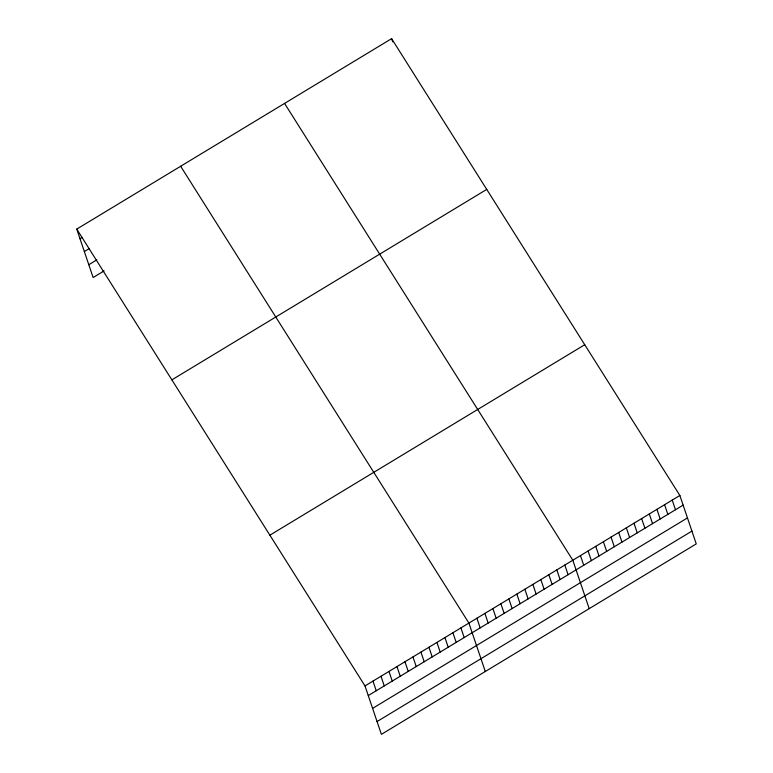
<?xml version="1.0" encoding="UTF-8"?>
<svg xmlns="http://www.w3.org/2000/svg" width="773" height="773" viewBox="0 0 773 773"><rect width="100%" height="100%" fill="white"/><g stroke="black" fill="none" stroke-linecap="round" stroke-linejoin="round"><path stroke-width="1.16" d="M76.749 229.108L391.611 38.65L679.863 495.474L696.251 543.892L381.389 734.35L365.001 685.931L76.749 229.108L93.137 277.526L104.123 270.879M80.005 238.751L82.006 237.543M84.344 251.544L89.339 248.529M88.798 264.733L96.799 259.892M171.867 379.862L486.739 189.404M269.874 535.187L584.746 344.719M365.001 685.931L679.863 495.474M368.267 695.584L683.129 505.117M372.596 708.377L687.468 517.91M377.06 721.557L691.922 531.099M284.561 103.408L572.812 560.232L589.2 608.651M180.65 166.263L468.902 623.086L485.289 671.495M672.22 500.102L675.486 509.745M664.577 504.73L667.843 514.374M656.924 509.349L660.19 518.992M649.281 513.977L652.547 523.621M641.638 518.606L644.895 528.249M633.986 523.224L637.252 532.868M626.343 527.853L629.609 537.496M618.69 532.481L621.956 542.124M611.047 537.1L614.313 546.753M603.404 541.728L606.66 551.371M595.751 546.356L599.017 556M588.108 550.985L591.374 560.628M580.455 555.603L583.721 565.247M391.611 38.65L392.703 41.868M564.821 565.063L568.087 574.706M556.831 569.904L560.087 579.547M548.83 574.735L552.096 584.378M540.839 579.566L544.105 589.219M532.848 584.407L536.114 594.05M524.857 589.239L528.123 598.882M516.866 594.079L520.123 603.723M508.866 598.911L512.132 608.554M500.875 603.742L504.141 613.385M492.884 608.583L496.15 618.226M484.893 613.414L488.159 623.057M476.902 618.245L480.159 627.889M460.911 627.918L464.177 637.561M452.92 632.749L456.186 642.402M444.929 637.59L448.195 647.233M436.938 642.421L440.195 652.064M428.938 647.262L432.204 656.905M420.947 652.093L424.213 661.736M412.956 656.924L416.222 666.568M404.965 661.765L408.231 671.408M396.974 666.597L400.23 676.24M388.974 671.428L392.24 681.071M380.983 676.269L384.249 685.912M372.992 681.1L376.258 690.743"/></g></svg>
